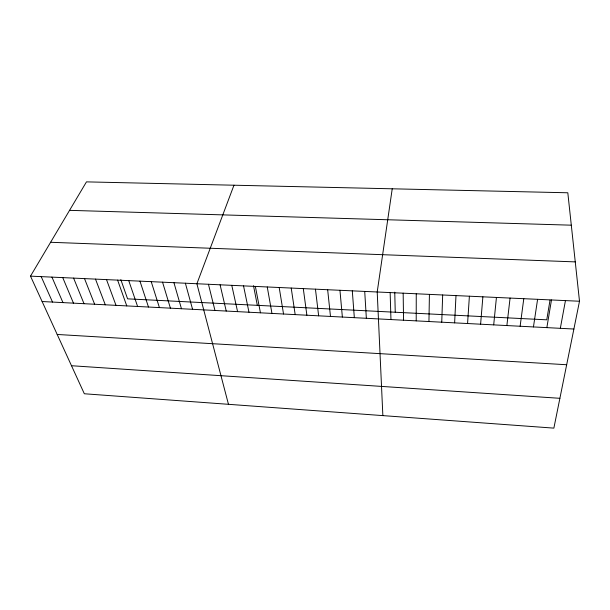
<?xml version="1.0" encoding="UTF-8"?>
<svg xmlns="http://www.w3.org/2000/svg" width="610" height="610" viewBox="0 0 610 610"><rect width="100%" height="100%" fill="white"/><g stroke="black" fill="none" stroke-linecap="round" stroke-linejoin="round"><path stroke-width="0.91" d="M416.211 320.875L416.256 293.776M428.944 321.531L429.425 294.378M441.747 322.194L442.669 294.981M454.625 322.858L455.99 295.591M467.573 323.529L469.395 296.208M480.604 324.2L482.876 296.818M493.696 324.878L496.433 297.444M506.872 325.565L510.074 298.069M520.124 326.243L523.792 298.694M392.23 188.795L377.209 291.992L382.859 415.616M533.445 326.937L537.593 299.327M550.029 300.128L546.766 319.823L127.589 298.847L120.849 279.677M546.85 327.631L551.478 299.96M560.331 328.325L565.447 300.6M573.888 329.026L553.865 428.128L84.332 393.763L30.5 276.139L86.468 181.871L567.811 192.775L579.5 301.241L573.888 329.026L42.12 301.531M233.973 185.211L196.885 283.741L228.468 404.316M69.555 210.351L571.303 225.181M50.599 242.284L575.26 261.888M30.5 276.139L579.5 301.241M57.195 334.463L566.667 364.742M71.5 365.725L559.888 398.307M41.19 276.627L52.513 302.064M51.941 277.115L62.967 302.606M62.738 277.611L73.467 303.147M73.596 278.107L84.02 303.696M84.516 278.61L94.626 304.245M95.488 279.106L105.286 304.794M106.514 279.609L116.007 305.351M117.608 280.12L126.773 305.907M128.748 280.63L137.601 306.464M139.957 281.141L148.482 307.028M151.219 281.66L159.416 307.592M162.55 282.171L170.411 308.164M173.934 282.697L181.46 308.736M185.379 283.215L192.569 309.308M208.452 284.275L214.956 310.467M220.088 284.809L226.234 311.047M231.777 285.343L237.58 311.634M243.535 285.877L248.979 312.228M253.508 285.724L257.321 305.335M255.361 286.418L260.44 312.816M267.249 286.959L271.953 313.41M279.197 287.508L283.536 314.013M291.214 288.057L295.179 314.615M303.292 288.614L306.883 315.217M315.446 289.163L318.649 315.827M327.661 289.727L330.483 316.438M339.945 290.284L342.37 317.055M352.298 290.848L354.334 317.673M364.719 291.42L366.351 318.298M390.148 292.579L390.957 319.564M394.754 292.159L395.242 312.244M403.164 293.174L403.553 320.219"/></g></svg>
